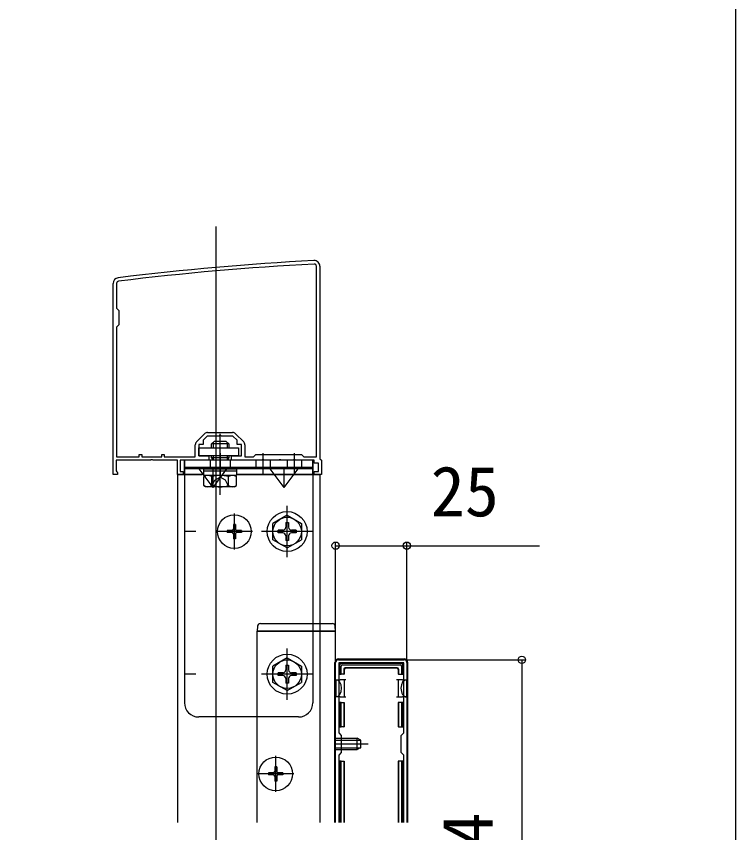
# Model space of a CAD drawing. Units: millimetres, scale not verified. Extents: x -1050 to 1050, y -1570 to 1562.
# Drawn here: x 797.7 to 1050, y 105.9 to 392.1 of the extents above; entities that cross this region are included whole.
import ezdxf
from ezdxf.enums import TextEntityAlignment as Align

# ---------------------------------------------------------------- set-up
doc = ezdxf.new("R2010")
doc.units = ezdxf.units.MM
doc.header["$LTSCALE"] = 8
for name, color, linetype in [('0-2_YKK_11', 7, 'Continuous'), ('0-3_YKK_12', 2, 'Continuous'), ('0-4_YKK_13', 4, 'Continuous'), ('0-5_YKK_D', 6, 'Continuous'), ('0-6_YKK_ZWAK', 7, 'Continuous')]:
    doc.layers.add(name, color=color, linetype=linetype)
doc.styles.add('ＭＳ ゴシック', font='')
doc.styles.get('ＭＳ ゴシック').set_extended_font_data('MS Gothic')

msp = doc.modelspace()

# ---------------------------------------------------------------- linework, layer by layer
at = {"layer": '0-2_YKK_11'}
for p, q in [((903, 237.7), (903, 304.5)), ((864.824, 246.2), (873.576, 246.2)), ((860.939, 242.936), (863.764, 245.761)), ((874.636, 245.761), (877.461, 242.936)), ((910.7, 166.55), (933.7, 166.55)), ((909.7, 109.55), (909.7, 165.55)), ((934.7, 165.55), (934.7, 109.55))]:
    msp.add_line(p, q, dxfattribs=at)
for points in [[(904.2, 304.5), (904.2, 237), (904.7, 236.5), (904.7, 231.5), (902.2, 231.5), (902.2, 232.5), (903.7, 232.5), (903.7, 235.5), (902.2, 235.5), (902.2, 236.5), (895.658, 236.5), (895.475, 236.62), (894.925, 236.62), (894.742, 236.5), (890.658, 236.5), (890.475, 236.62), (889.925, 236.62), (889.742, 236.5), (884.658, 236.5), (884.475, 236.62), (883.925, 236.62), (883.742, 236.5), (873.2, 236.5), (873.2, 238), (876.7, 238), (876.7, 242), (875.2, 242), (875.2, 243.5), (873.7, 245), (869.658, 245), (869.475, 245.12), (868.925, 245.12), (868.742, 245), (864.7, 245), (863.2, 243.5), (863.2, 242), (861.7, 242), (861.7, 238), (865.2, 238), (865.2, 236.5)], [(865.2, 236.5), (855.2, 236.5), (855.2, 232.5), (856.2, 232.5), (856.2, 231.5), (854.2, 231.5), (854.2, 236.5), (845.658, 236.5), (845.475, 236.62), (844.925, 236.62), (844.742, 236.5), (832.7, 236.5), (832.7, 232.792), (832.95, 232.496), (833.2, 232.2), (833.2, 231.5), (831.7, 231.5), (831.7, 298.5)], [(832.9, 298.5), (832.9, 289.8), (833.7, 289), (833.7, 284), (832.9, 283.2), (832.9, 237.7), (840.8, 237.7), (840.8, 238.5), (841.7, 238.5), (841.7, 237.7), (848.7, 237.7), (848.7, 238.5), (849.6, 238.5), (849.6, 237.7), (860.5, 237.7), (860.5, 241.876)], [(877.9, 241.876), (877.9, 237.7), (880.9, 237.7), (881.7, 238.5), (897.7, 238.5), (898.5, 237.7), (903, 237.7)], [(933.6, 109.55), (933.6, 133.15), (932.7, 134.05), (932.7, 140.05), (933.6, 140.95), (933.6, 165.45), (910.8, 165.45), (910.8, 140.95), (911.7, 140.05), (911.7, 134.05), (910.8, 133.15), (910.8, 109.55)]]:
    msp.add_lwpolyline(points, dxfattribs=at)
for centre, radius, start, end in [((954.981, -692.099), 999.996, 93.03159, 96.98007), ((902.2, 304.5), 2, 359.99999, 93.0316), ((954.981, -692.099), 998.796, 93.03159, 96.98007), ((902.2, 304.5), 0.8, 359.99999, 93.03161), ((833.7, 298.5), 2, 96.98007, 179.99999), ((833.7, 298.5), 0.8, 96.98007, 179.99999), ((864.824, 244.7), 1.5, 90.00002, 135.00001), ((873.576, 244.7), 1.5, 44.99999, 89.99998), ((862, 241.876), 1.5, 134.99999, 179.99998), ((876.4, 241.876), 1.5, 0.00002, 45.00001), ((910.7, 165.55), 1, 90, 180), ((933.7, 165.55), 1, 0, 90)]:
    msp.add_arc(centre, radius, start, end, dxfattribs=at)
at = {"layer": '0-3_YKK_12'}
for p, q in [((867.7, 318.5), (867.7, -285.5)), ((869.2, 239), (869.2, 231.5)), ((884.2, 239), (884.2, 231.5)), ((895.2, 239), (895.2, 231.5)), ((854.2, 231.5), (862.95, 231.5)), ((854.2, 231.5), (854.2, 109.55)), ((909.7, 176.55), (882.2, 176.55)), ((882.2, 109.55), (882.2, 176.55)), ((909.7, 109.55), (909.7, 176.55))]:
    msp.add_line(p, q, dxfattribs=at)
msp.add_lwpolyline([(875.45, 231.5), (904.2, 231.5), (904.2, 179.25), (904.2, 109.55)], dxfattribs=at)
at = {"layer": '0-4_YKK_13'}
for p, q in [((869.2, 224.378), (869.2, 245.789)), ((866.2, 242.2), (867.2, 243.2)), ((866.2, 240.9), (866.2, 242.2)), ((872.2, 242.2), (866.2, 242.2)), ((866.74, 242.74), (866.74, 240.9)), ((867.2, 243.2), (871.2, 243.2)), ((872.2, 242.2), (871.2, 243.2)), ((871.66, 242.74), (871.66, 240.9)), ((872.2, 242.2), (872.2, 240.9)), ((866.2, 237.3), (866.2, 238)), ((866.74, 238), (866.74, 236.5)), ((871.66, 238), (871.66, 236.5)), ((872.2, 238), (872.2, 237.3)), ((901.7, 236.5), (856.7, 236.5)), ((856.7, 231.5), (856.7, 236.5)), ((856.7, 236.5), (856.7, 151.5)), ((901.7, 236.5), (856.7, 236.5)), ((865.7, 236.5), (865.7, 234)), ((866.2, 237.3), (866.662, 236.5)), ((872.2, 237.3), (866.2, 237.3)), ((872.2, 237.3), (871.738, 236.5)), ((872.7, 236.5), (872.7, 234)), ((881.7, 236.5), (881.7, 234)), ((886.7, 236.5), (886.7, 234)), ((892.7, 236.5), (892.7, 234)), ((897.7, 236.5), (897.7, 234)), ((901.7, 231.5), (901.7, 236.5)), ((901.7, 236.5), (901.7, 151.5)), ((901.7, 234), (856.7, 234)), ((901.7, 233.5), (856.7, 233.5)), ((866.7, 227), (861.45, 234)), ((863.45, 233.5), (874.95, 233.5)), ((863.45, 231.2), (863.45, 232.7)), ((874.95, 232.7), (863.45, 232.7)), ((866.7, 227), (871.95, 234)), ((866.7, 227), (866.7, 234)), ((874.95, 232.7), (874.95, 231.2)), ((891.7, 227), (886.45, 234)), ((891.7, 227), (891.7, 234)), ((891.7, 227), (896.95, 234)), ((863.426, 231.5), (856.7, 231.5)), ((864.2, 231.2), (863.427, 230.753)), ((863.427, 227.646), (863.427, 230.753)), ((874.95, 231.2), (863.45, 231.2)), ((874.2, 231.2), (864.2, 231.2)), ((866.313, 227.646), (866.313, 230.753)), ((872.087, 227.646), (872.087, 230.753)), ((874.2, 231.2), (874.974, 230.753)), ((874.973, 227.646), (874.973, 230.753)), ((901.7, 231.5), (874.974, 231.5)), ((864.2, 227.2), (863.427, 227.646)), ((874.2, 227.2), (864.2, 227.2)), ((874.2, 227.2), (874.974, 227.646)), ((892.7, 202.5), (892.7, 220.5)), ((874.2, 205.2), (874.2, 217.8)), ((892.7, 217.25), (887.7, 214.363)), ((892.2, 214.65), (892.2, 213)), ((892.2, 214.65), (893.2, 214.65)), ((892.7, 217.25), (897.7, 214.363)), ((893.2, 214.65), (893.2, 213)), ((871.7, 211.85), (871.7, 211.15)), ((873.35, 211.85), (871.7, 211.85)), ((874.55, 214), (873.85, 214)), ((873.85, 214), (873.85, 212.35)), ((874.55, 214), (874.55, 212.35)), ((876.7, 211.85), (875.05, 211.85)), ((876.7, 211.85), (876.7, 211.15)), ((887.7, 208.637), (887.7, 214.363)), ((891.2, 212), (889.55, 212)), ((889.55, 211), (889.55, 212)), ((895.85, 212), (894.2, 212)), ((895.85, 212), (895.85, 211)), ((897.7, 214.363), (897.7, 208.637)), ((860.7, 211.5), (856.7, 211.5)), ((880.5, 211.5), (867.9, 211.5)), ((873.35, 211.15), (871.7, 211.15)), ((873.85, 210.65), (873.85, 209)), ((874.55, 209), (873.85, 209)), ((874.55, 210.65), (874.55, 209)), ((876.7, 211.15), (875.05, 211.15)), ((901.7, 211.5), (883.7, 211.5)), ((891.2, 211), (889.55, 211)), ((892.2, 210), (892.2, 208.35)), ((893.2, 210), (893.2, 208.35)), ((895.85, 211), (894.2, 211)), ((901.7, 211.5), (897.7, 211.5)), ((892.7, 205.75), (887.7, 208.637)), ((893.2, 208.35), (892.2, 208.35)), ((892.7, 205.75), (897.7, 208.637)), ((882.308, 178.311), (882.2, 176.55)), ((883.306, 179.25), (908.594, 179.25)), ((909.7, 176.55), (909.592, 178.311)), ((882.2, 176.55), (909.7, 176.55)), ((892.7, 152.5), (892.7, 170.5)), ((892.7, 167.25), (887.7, 164.363)), ((892.7, 167.25), (897.7, 164.363)), ((910.698, 166.85), (933.702, 166.85)), ((887.7, 158.637), (887.7, 164.363)), ((892.2, 164.65), (892.2, 163)), ((892.2, 164.65), (893.2, 164.65)), ((893.2, 164.65), (893.2, 163)), ((897.7, 164.363), (897.7, 158.637)), ((909.4, 109.55), (909.4, 165.552)), ((911.1, 164.75), (911.1, 161.55)), ((932.8, 165.25), (911.6, 165.25)), ((911.6, 161.55), (911.6, 164.257)), ((912.093, 164.75), (932.307, 164.75)), ((912.6, 163.25), (912.6, 161.55)), ((931.3, 163.75), (913.1, 163.75)), ((931.152, 163.602), (913.248, 163.602)), ((932.8, 164.257), (932.8, 161.55)), ((935, 109.55), (935, 165.552)), ((860.7, 161.5), (856.7, 161.5)), ((901.7, 161.5), (883.7, 161.5)), ((891.2, 162), (889.55, 162)), ((889.55, 161), (889.55, 162)), ((891.2, 161), (889.55, 161)), ((895.85, 162), (894.2, 162)), ((895.85, 161), (894.2, 161)), ((895.85, 162), (895.85, 161)), ((901.7, 161.5), (897.7, 161.5)), ((911.1, 161.55), (911.6, 161.55)), ((912.6, 161.55), (911.6, 161.55)), ((912.6, 161.55), (912.748, 161.55)), ((912.748, 163.102), (912.748, 161.55)), ((931.652, 163.102), (931.652, 161.55)), ((931.8, 161.55), (931.652, 161.55)), ((892.7, 155.75), (887.7, 158.637)), ((892.2, 160), (892.2, 158.35)), ((893.2, 158.35), (892.2, 158.35)), ((892.7, 155.75), (897.7, 158.637)), ((893.2, 160), (893.2, 158.35)), ((909.8, 159.55), (911.3, 159.55)), ((909.8, 159.55), (909.8, 153.55)), ((913.3, 159.55), (912.8, 159.55)), ((931.6, 159.55), (931.1, 159.55)), ((933.1, 159.55), (934.6, 159.55)), ((934.6, 159.55), (934.6, 153.55)), ((911.3, 153.55), (909.8, 153.55)), ((912.8, 153.55), (913.3, 153.55)), ((931.1, 153.55), (931.6, 153.55)), ((934.6, 153.55), (933.1, 153.55)), ((867.7, 150.5), (867.7, 146.5)), ((911.6, 151.55), (912.6, 151.55)), ((912.6, 151.55), (912.748, 151.55)), ((912.748, 151.55), (912.748, 143.05)), ((931.8, 151.55), (931.8, 143.05)), ((932.8, 151.55), (931.8, 151.55)), ((932.8, 151.55), (932.8, 143.05)), ((896.7, 146.5), (861.7, 146.5)), ((912.6, 143.05), (911.6, 143.05)), ((931.8, 143.05), (931.652, 143.05)), ((931.8, 143.05), (932.8, 143.05)), ((932.8, 143.05), (933.3, 143.05)), ((909.7, 139.05), (917.2, 139.05)), ((909.7, 138.396), (918.509, 138.396)), ((918.6, 138.35), (917.2, 139.05)), ((918.6, 135.75), (918.6, 138.35)), ((909.7, 137.05), (921.1, 137.05)), ((909.7, 135.704), (918.509, 135.704)), ((918.6, 135.75), (917.2, 135.05)), ((888.7, 120.25), (888.7, 132.85)), ((889.05, 129.05), (888.35, 129.05)), ((888.35, 129.05), (888.35, 127.4)), ((889.05, 129.05), (889.05, 127.4)), ((911.1, 131.05), (911.1, 109.55)), ((911.6, 131.05), (911.1, 131.05)), ((911.6, 131.05), (912.6, 131.05)), ((911.6, 109.55), (911.6, 131.05)), ((912.6, 131.05), (912.6, 109.55)), ((912.6, 131.05), (912.748, 131.05)), ((912.748, 131.05), (912.748, 109.55)), ((931.8, 131.05), (931.8, 109.55)), ((932.8, 131.05), (931.8, 131.05)), ((932.8, 131.05), (932.8, 109.55)), ((933.3, 131.05), (932.8, 131.05)), ((933.3, 109.55), (933.3, 131.05)), ((895, 126.55), (882.4, 126.55)), ((886.2, 126.9), (886.2, 126.2)), ((887.85, 126.9), (886.2, 126.9)), ((887.85, 126.2), (886.2, 126.2)), ((891.2, 126.9), (889.55, 126.9)), ((891.2, 126.2), (889.55, 126.2)), ((891.2, 126.9), (891.2, 126.2)), ((888.35, 125.7), (888.35, 124.05)), ((889.05, 124.05), (888.35, 124.05)), ((889.05, 125.7), (889.05, 124.05))]:
    msp.add_line(p, q, dxfattribs=at)
for points in [[(875.7, 238), (861.7, 238), (861.7, 240.9), (875.7, 240.9)], [(911.6, 143.05), (911.6, 151.55), (911.1, 151.55), (911.1, 143.05)]]:
    msp.add_lwpolyline(points, close=True, dxfattribs=at)
for points in [[(874.95, 233.5), (874.95, 232.7), (863.45, 232.7), (863.45, 233.5)], [(866.15, 227.197), (867.3, 229.555), (869.2, 230.565)], [(872.25, 227.197), (871.1, 229.555), (869.2, 230.565)], [(931.8, 163.25), (931.8, 161.55), (932.8, 161.55)], [(932.8, 161.55), (933.3, 161.55), (933.3, 164.75)], [(912.8, 156.55), (912.8, 159.55), (911.3, 159.55)], [(933.1, 159.55), (931.6, 159.55), (931.6, 156.55)], [(911.3, 153.55), (912.8, 153.55), (912.8, 156.55)], [(931.6, 156.55), (931.6, 153.55), (933.1, 153.55)], [(912.6, 151.55), (912.6, 143.05), (912.748, 143.05)], [(931.8, 151.55), (931.652, 151.55), (931.652, 143.05)], [(933.3, 143.05), (933.3, 151.55), (932.8, 151.55)], [(909.7, 135.05), (917.2, 135.05), (917.2, 139.05)], [(931.8, 131.05), (931.652, 131.05), (931.652, 109.55)]]:
    msp.add_lwpolyline(points, dxfattribs=at)
for centre, radius in [((892.7, 211.5), 7), ((874.2, 211.5), 5.9), ((892.7, 211.5), 5), ((892.7, 161.5), 7), ((892.7, 161.5), 5), ((888.7, 126.55), 5.9)]:
    msp.add_circle(centre, radius, dxfattribs=at)
for centre, radius, start, end in [((864.87, 228.644), 2.556, 55.61708, 124.38292), ((869.2, 221.646), 9.554, 72.41276, 107.58724), ((873.53, 228.644), 2.556, 55.61708, 124.38292), ((864.87, 229.755), 2.556, 235.61708, 304.38292), ((869.2, 236.753), 9.554, 252.41276, 287.58724), ((873.53, 229.755), 2.556, 235.61708, 304.38292), ((873.35, 212.35), 0.5, 270, 0), ((875.05, 212.35), 0.5, 180, 270), ((891.2, 213), 1, 270, 0), ((894.2, 213), 1, 180, 270), ((873.35, 210.65), 0.5, 0, 90), ((875.05, 210.65), 0.5, 90, 180), ((891.2, 210), 1, 0, 90), ((894.2, 210), 1, 90, 180), ((883.306, 178.25), 1, 90, 176.5), ((908.594, 178.25), 1, 3.5, 90), ((911.6, 164.75), 0.5, 90.77436, 179.22564), ((911.6, 164.75), 0.5, 179.22564, 180), ((911.6, 164.75), 0.5, 90, 90.77436), ((932.8, 164.75), 0.5, 89.22564, 90), ((932.8, 164.75), 0.5, 0.77436, 89.22564), ((932.8, 164.75), 0.5, 0, 0.77436), ((891.2, 163), 1, 270, 0), ((891.2, 160), 1, 0, 90), ((894.2, 163), 1, 180, 270), ((894.2, 160), 1, 90, 180), ((911.1, 162.55), 0.3, 90, 270), ((933.3, 162.55), 0.3, 270, 90), ((861.7, 151.5), 5, 180, 270), ((896.7, 151.5), 5, 270, 0), ((911.1, 150.55), 0.3, 90, 270), ((933.3, 150.55), 0.3, 270, 90), ((911.1, 130.05), 0.3, 90, 270), ((933.3, 130.05), 0.3, 270, 90), ((887.85, 127.4), 0.5, 270, 0), ((887.85, 125.7), 0.5, 0, 90), ((889.55, 127.4), 0.5, 180, 270), ((889.55, 125.7), 0.5, 90, 180)]:
    msp.add_arc(centre, radius, start, end, dxfattribs=at)
for centre, major_axis, ratio, start_param, end_param in [((910.702, 165.548), (-0.923, 0.923), 0.99628, 5.4996506, 7.06672), ((933.698, 165.548), (0.923, 0.923), 0.99628, 5.4996506, 7.06672), ((912.107, 164.243), (-0.363, 0.363), 0.973329, 5.5113023, 7.0550683), ((913.1, 163.25), (-0.354, 0.354), 0.999924, 5.4978252, 7.0685454), ((913.248, 163.102), (-0.354, 0.354), 0.999924, 5.4978252, 7.0685454), ((931.152, 163.102), (0.354, 0.354), 0.999924, 5.4978252, 7.0685454), ((931.3, 163.25), (0.354, 0.354), 0.999924, 5.4978252, 7.0685454), ((932.293, 164.243), (-0.363, -0.363), 0.973329, 2.3697096, 3.9134757), ((909.8, 156.55), (0, 3), 0.666667, 4.712389, 6.2831853), ((934.6, 156.55), (0, 3), 0.666667, 0, 1.5707963), ((909.8, 156.55), (0, 3), 0.666667, 3.1415927, 4.712389), ((934.6, 156.55), (0, 3), 0.666667, 1.5707963, 3.1415927)]:
    msp.add_ellipse(centre, major_axis=major_axis, ratio=ratio, start_param=start_param, end_param=end_param, dxfattribs=at)
at = {"layer": '0-5_YKK_D'}
for p, q in [((909.7, 166.55), (909.7, 207.55)), ((934.7, 166.55), (934.7, 207.55)), ((934.7, 166.55), (976, 166.55)), ((975, 166.55), (975, 42.55))]:
    msp.add_line(p, q, dxfattribs=at)
msp.add_lwpolyline([(909.7, 206.55), (934.7, 206.55), (981.164, 206.55)], dxfattribs=at)
for centre in [(909.7, 206.55), (934.7, 206.55), (975, 166.55)]:
    msp.add_circle(centre, 1.275, dxfattribs=at)
at = {"layer": '0-6_YKK_ZWAK'}
msp.add_lwpolyline([(-1050, -1570), (1050, -1570), (1050, 1490)], dxfattribs=at)

# ---------------------------------------------------------------- texts
at = {"layer": '0-5_YKK_D', "style": 'ＭＳ ゴシック'}
msp.add_text('25', height=17.6, dxfattribs=at).set_placement((943.027, 211.55), align=Align.BOTTOM_LEFT)
msp.add_text('124', height=17.6, rotation=90, dxfattribs=at).set_placement((970, 77.073), align=Align.BOTTOM_LEFT)

doc.saveas('drawing.dxf')
